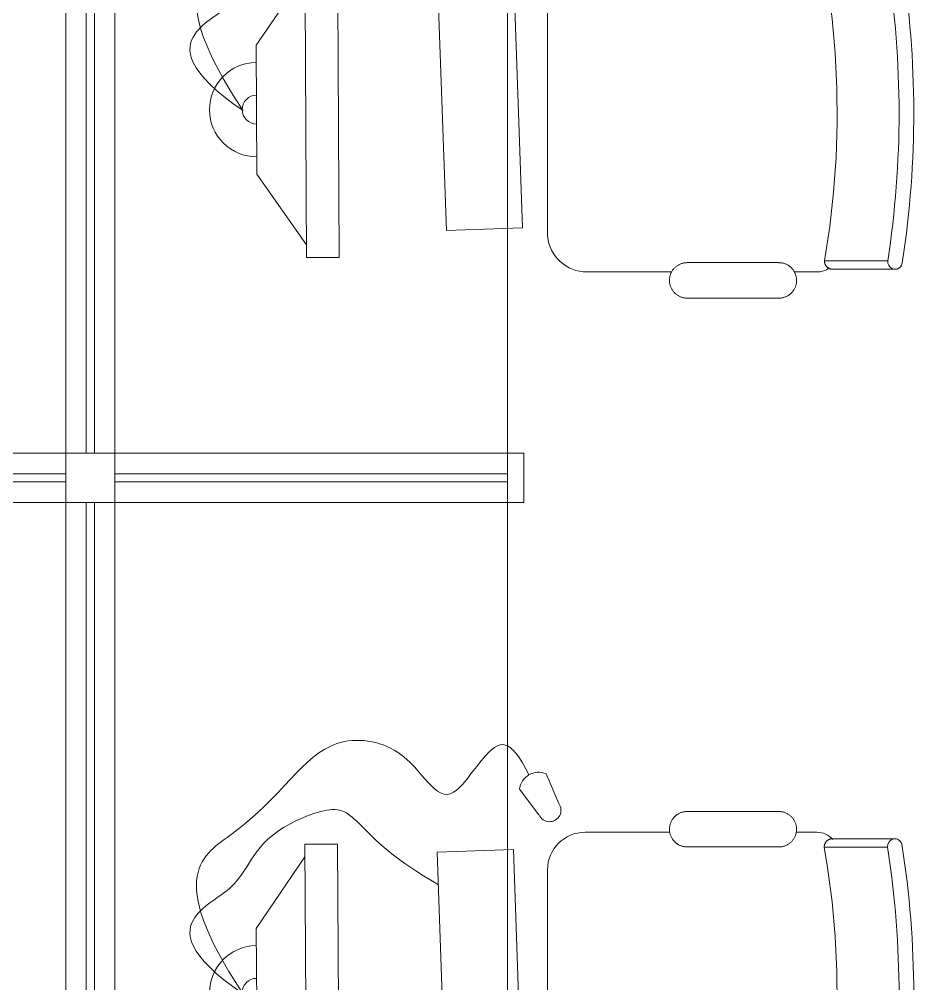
# Model space of a CAD drawing. Header units: inches. Extents: x 1 to 4333, y -575 to 1753.
# Drawn here: x 2567 to 2622, y 1634.1 to 1693.1 of the extents above; entities that cross this region are included whole.
import ezdxf

# ---------------------------------------------------------------- set-up
doc = ezdxf.new("R2010")
doc.units = ezdxf.units.IN
doc.header["$MEASUREMENT"] = 0
doc.layers.add('I-FURN-PNLS', color=30, linetype='Continuous', lineweight=9)

# ---------------------------------------------------------------- blocks, each defined once
blk = doc.blocks.new('Benching - 5_-0_ bench-V9-New Construction - Tel_Data_Elec Plan')
at = {"layer": 'I-FURN-PNLS'}
for p, q in [((22.57, 48.736), (22.57, 44.873)), ((21.669, 44.414), (21.669, 43.158)), ((20.4, 42.098), (20.4, 36.49)), ((22.564, 36.49), (22.564, 42.098)), ((21.669, 35.429), (21.669, 30.252)), ((19.902, 28.639), (18.094, 27.866)), ((23.967, 27.954), (39.217, 27.954)), ((19.038, 26.242), (20.604, 27.43)), ((1.5, 26.5), (-1.5, 26.5)), ((-1.5, 26.5), (-1.5, 25.5)), ((1.5, 25.5), (1.5, 26.5)), ((22.723, 25.871), (38.722, 26.428)), ((-0.25, 25.5), (-1.5, 25.5)), ((-1.5, 25.5), (-1.5, 1.5)), ((-1.5, 25.5), (-0.25, 25.5)), ((0.25, 25.5), (-0.25, 25.5)), ((-0.25, 25.5), (-0.25, 1.5)), ((0.25, 1.5), (0.25, 25.5)), ((1.5, 25.5), (0.25, 25.5)), ((0.25, 25.5), (1.5, 25.5)), ((1.5, 1.5), (1.5, 25.5)), ((61.5, 25.5), (1.5, 25.5)), ((22.885, 21.212), (22.723, 25.871)), ((38.885, 21.77), (22.885, 21.212)), ((40.522, 15.211), (22.396, 15.116)), ((22.396, 15.116), (22.406, 13.116)), ((22.406, 13.116), (40.532, 13.211)), ((23.18, 13.12), (27.542, 10.143)), ((27.542, 10.143), (35.428, 10.184)), ((-1.5, 1.5), (-0.25, 1.5)), ((-0.25, 1.5), (-1.5, 1.5)), ((-1.5, 1.5), (-1.5, 0.25)), ((-0.25, 1.5), (0.25, 1.5)), ((0.25, 1.5), (1.5, 1.5)), ((1.5, 1.5), (0.25, 1.5)), ((61.5, 1.5), (1.5, 1.5)), ((1.5, 1.5), (1.5, 0.25)), ((1.5, 0.25), (1.5, 1.5)), ((61.5, 0.25), (1.5, 0.25)), ((1.5, 0.25), (1.5, -0.25)), ((-1.5, -0.25), (-1.5, -1.5)), ((1.5, -0.25), (61.5, -0.25)), ((1.5, -0.25), (1.5, -1.5)), ((1.5, -1.5), (1.5, -0.25)), ((-1.5, -1.5), (-0.25, -1.5)), ((0.25, -1.5), (1.5, -1.5)), ((1.5, -1.5), (61.5, -1.5))]:
    blk.add_line(p, q, dxfattribs=at)
at = {"layer": 'I-FURN-PNLS', "flags": 128}
for points in [[(22.063, 49.192), (22.063, 48.557), (22.063, 47.977), (22.063, 47.453), (22.063, 46.987), (22.063, 46.579), (22.063, 46.23), (22.063, 45.94), (22.063, 45.71), (22.063, 45.54), (22.063, 45.431), (22.063, 45.382), (22.063, 45.379)], [(22.063, 45.379), (22.063, 45.409), (22.063, 45.5), (22.063, 45.581)], [(40.741, 44.889), (38.641, 45.208), (36.531, 45.443), (34.412, 45.594), (32.29, 45.66), (30.166, 45.641), (28.045, 45.537), (25.93, 45.348), (23.824, 45.075), (22.57, 44.871)], [(22.57, 44.871), (22.55, 44.872), (22.53, 44.873), (22.509, 44.875), (22.489, 44.878), (22.469, 44.882), (22.449, 44.886), (22.43, 44.891), (22.41, 44.897), (22.391, 44.904), (22.372, 44.911), (22.354, 44.92), (22.336, 44.929), (22.318, 44.938), (22.301, 44.949), (22.284, 44.96), (22.267, 44.972), (22.251, 44.984), (22.235, 44.997), (22.22, 45.011), (22.206, 45.025), (22.192, 45.04), (22.179, 45.056), (22.166, 45.071), (22.154, 45.088), (22.143, 45.105), (22.132, 45.122), (22.123, 45.14), (22.113, 45.158), (22.105, 45.176), (22.097, 45.195), (22.09, 45.214), (22.084, 45.233), (22.079, 45.253), (22.074, 45.273), (22.07, 45.293), (22.067, 45.313), (22.065, 45.333), (22.063, 45.353), (22.063, 45.373), (22.063, 45.379)], [(22.564, 42.098), (22.563, 42.142), (22.561, 42.185), (22.556, 42.228), (22.55, 42.271), (22.543, 42.313), (22.533, 42.356), (22.522, 42.397), (22.509, 42.439), (22.495, 42.48), (22.479, 42.52), (22.461, 42.559), (22.442, 42.598), (22.421, 42.636), (22.399, 42.673), (22.375, 42.709), (22.35, 42.745), (22.323, 42.779), (22.296, 42.812), (22.266, 42.844), (22.236, 42.875), (22.204, 42.904), (22.171, 42.932), (22.138, 42.959), (22.103, 42.985), (22.067, 43.009), (22.03, 43.032), (21.992, 43.053), (21.953, 43.072), (21.914, 43.09), (21.874, 43.107), (21.833, 43.122), (21.792, 43.135), (21.751, 43.147), (21.708, 43.157), (21.666, 43.165), (21.623, 43.171), (21.58, 43.176), (21.537, 43.179), (21.494, 43.18), (21.45, 43.18), (21.407, 43.178), (21.364, 43.174), (21.321, 43.168), (21.278, 43.161), (21.236, 43.152), (21.194, 43.142), (21.153, 43.129), (21.112, 43.115), (21.071, 43.1), (21.032, 43.082), (20.993, 43.064), (20.954, 43.043), (20.917, 43.021), (20.881, 42.998), (20.845, 42.973), (20.811, 42.947), (20.777, 42.92), (20.745, 42.891), (20.714, 42.861), (20.684, 42.829), (20.655, 42.797), (20.628, 42.763), (20.602, 42.729), (20.578, 42.693), (20.555, 42.656), (20.533, 42.619), (20.513, 42.58), (20.495, 42.541), (20.478, 42.501), (20.462, 42.461), (20.449, 42.42), (20.437, 42.378), (20.426, 42.336), (20.418, 42.294), (20.411, 42.251), (20.405, 42.208), (20.402, 42.165), (20.4, 42.122), (20.4, 42.098)], [(20.4, 36.49), (20.401, 36.447), (20.403, 36.404), (20.408, 36.361), (20.414, 36.318), (20.421, 36.275), (20.431, 36.233), (20.442, 36.191), (20.455, 36.15), (20.469, 36.109), (20.485, 36.069), (20.503, 36.029), (20.522, 35.99), (20.543, 35.952), (20.565, 35.915), (20.589, 35.879), (20.614, 35.844), (20.641, 35.81), (20.668, 35.777), (20.698, 35.745), (20.728, 35.714), (20.76, 35.684), (20.793, 35.656), (20.826, 35.629), (20.861, 35.604), (20.897, 35.58), (20.934, 35.557), (20.972, 35.536), (21.011, 35.516), (21.05, 35.498), (21.09, 35.482), (21.131, 35.467), (21.172, 35.453), (21.213, 35.442), (21.256, 35.432), (21.298, 35.424), (21.341, 35.417), (21.384, 35.412), (21.427, 35.409), (21.47, 35.408), (21.514, 35.408), (21.557, 35.411), (21.6, 35.414), (21.643, 35.42), (21.686, 35.427), (21.728, 35.436), (21.77, 35.447), (21.811, 35.459), (21.852, 35.473), (21.893, 35.489), (21.932, 35.506), (21.971, 35.525), (22.009, 35.545), (22.047, 35.567), (22.083, 35.59), (22.119, 35.615), (22.153, 35.641), (22.187, 35.669), (22.219, 35.698), (22.25, 35.728), (22.28, 35.759), (22.309, 35.792), (22.336, 35.825), (22.362, 35.86), (22.386, 35.896), (22.409, 35.932), (22.431, 35.97), (22.451, 36.008), (22.469, 36.047), (22.486, 36.087), (22.502, 36.128), (22.515, 36.169), (22.527, 36.21), (22.538, 36.252), (22.546, 36.295), (22.553, 36.337), (22.559, 36.38), (22.562, 36.423), (22.564, 36.467), (22.564, 36.49)]]:
    blk.add_lwpolyline(points, dxfattribs=at)
at = {"layer": 'I-FURN-PNLS'}
for centre, radius, start, end in [((22.988, 44.414), 1.319, 132.18734, 180), ((23.967, 30.252), 2.298, 180, 270), ((20.319, 28.073), 0.703, 293.96862, 126.36231), ((19.17, 27.405), 1.17, 156.82086, 263.51008), ((31.485, 10.164), 2.885, 180.29979, 0.29979), ((31.485, 10.164), 0.885, 180.29979, 0.29979)]:
    blk.add_arc(centre, radius, start, end, dxfattribs=at)
for centre, major_axis, ratio, start_param, end_param in [((31.705, 1.694), (54.092, 0), 0.899459, 1.402966, 1.74368), ((22.57, 49.192), (0.507, 0), 0.899459, 1.913366, 4.712389), ((31.705, 1.694), (53.092, 0), 0.899459, 1.399774, 1.74371), ((22.57, 45.581), (0.507, 0), 0.99468, 2.996027, 3.185649)]:
    blk.add_ellipse(centre, major_axis=major_axis, ratio=ratio, start_param=start_param, end_param=end_param, dxfattribs=at)
for points, knots in [([(31.461, 9.279), (24.214, 4.503), (21.056, 10.978), (15.491, 13.684), (16.357, 19.807), (21.521, 21.682), (14.874, 24.965), (17.162, 26.308), (18.158, 26.817)], [0, 0, 0, 0, 4.203758, 11.310205, 15.301003, 21.109862, 25.639067, 29.008441, 29.008441, 29.008441, 29.008441]), ([(24.884, 21.282), (23.378, 18.674), (20.766, 16.061), (19.807, 15.103), (21.941, 10.114), (25.075, 9.274), (26.568, 5.783), (29.122, 5.783), (31.55, 9.342)], [0, 0, 0, 0, 0.22393, 0.514942, 0.793465, 1.139785, 1.406318, 1.702385, 1.702385, 1.702385, 1.702385]), ([(24.884, 21.282), (23.378, 18.674), (20.766, 16.061), (19.807, 15.103), (21.941, 10.114), (25.075, 9.274), (26.568, 5.783), (29.122, 5.783), (31.55, 9.342)], [0, 0, 0, 0, 0.22393, 0.514942, 0.793465, 1.139785, 1.406318, 1.702385, 1.702385, 1.702385, 1.702385])]:
    blk.add_open_spline(points, degree=3, knots=knots, dxfattribs=at)
blk = doc.blocks.new('Benching - 5_-0_ bench-V10-New Construction - Tel_Data_Elec Plan')
at = {"layer": 'I-FURN-PNLS'}
for p, q in [((-0.25, 1.5), (-1.5, 1.5)), ((-1.5, 1.5), (-1.5, 0.25)), ((1.5, 1.5), (0.25, 1.5)), ((61.5, 1.5), (1.5, 1.5)), ((1.5, 1.5), (1.5, 0.25)), ((1.5, 0.25), (1.5, 1.5)), ((61.5, 0.25), (1.5, 0.25)), ((1.5, 0.25), (1.5, -0.25)), ((-1.5, -0.25), (-1.5, -1.5)), ((1.5, -0.25), (61.5, -0.25)), ((1.5, -0.25), (1.5, -1.5)), ((1.5, -1.5), (1.5, -0.25)), ((-0.25, -1.5), (-1.5, -1.5)), ((-1.5, -1.5), (-1.5, -25.5)), ((-1.5, -1.5), (-0.25, -1.5)), ((0.25, -1.5), (-0.25, -1.5)), ((-0.25, -1.5), (-0.25, -25.5)), ((0.25, -25.5), (0.25, -1.5)), ((1.5, -1.5), (0.25, -1.5)), ((0.25, -1.5), (1.5, -1.5)), ((1.5, -25.5), (1.5, -1.5)), ((1.5, -1.5), (61.5, -1.5))]:
    blk.add_line(p, q, dxfattribs=at)
blk = doc.blocks.new('Workstation - 5_-0_ x 5_-6_-V38-New Construction - Tel_Data_Elec Plan')
at = {"layer": 'I-FURN-PNLS'}
for p, q in [((55.741, 44.89), (55.741, 48.751)), ((56.412, 43.042), (56.412, 44.414)), ((55.843, 42.098), (55.843, 36.49)), ((58.012, 36.49), (58.012, 42.098)), ((56.412, 30.362), (56.412, 35.543)), ((38.967, 27.954), (54.217, 27.954)), ((37.723, 25.871), (53.722, 26.428)), ((53.722, 26.428), (53.885, 21.77)), ((70.5, 26.5), (67.5, 26.5)), ((67.5, 26.5), (67.5, 25.5)), ((70.5, 25.5), (70.5, 26.5)), ((67.5, 25.5), (1.5, 25.5)), ((68.75, 25.5), (67.5, 25.5)), ((67.5, 25.5), (67.5, 1.5)), ((67.5, 25.5), (68.75, 25.5)), ((69.25, 25.5), (68.75, 25.5)), ((68.75, 25.5), (68.75, 1.5)), ((69.25, 1.5), (69.25, 25.5)), ((70.5, 25.5), (69.25, 25.5)), ((69.25, 25.5), (70.5, 25.5)), ((70.5, 1.5), (70.5, 25.5)), ((53.885, 21.77), (37.885, 21.212)), ((55.522, 15.211), (37.396, 15.116)), ((55.532, 13.211), (55.522, 15.211)), ((37.406, 13.116), (55.532, 13.211)), ((38.18, 13.12), (42.542, 10.143)), ((50.428, 10.184), (54.759, 13.207)), ((42.542, 10.143), (50.428, 10.184)), ((67.5, 1.5), (1.5, 1.5)), ((67.5, 0.25), (67.5, 1.5)), ((67.5, 1.5), (68.75, 1.5)), ((68.75, 1.5), (67.5, 1.5)), ((67.5, 1.5), (67.5, 0.25)), ((68.75, 1.5), (69.25, 1.5)), ((69.25, 1.5), (70.5, 1.5)), ((70.5, 1.5), (69.25, 1.5)), ((70.5, 0.25), (70.5, 1.5)), ((67.5, 0.25), (1.5, 0.25)), ((67.5, -0.25), (67.5, 0.25)), ((1.5, -0.25), (67.5, -0.25)), ((67.5, -1.5), (67.5, -0.25)), ((67.5, -0.25), (67.5, -1.5)), ((70.5, -1.5), (70.5, -0.25)), ((1.5, -1.5), (67.5, -1.5)), ((67.5, -1.5), (68.75, -1.5)), ((69.25, -1.5), (70.5, -1.5))]:
    blk.add_line(p, q, dxfattribs=at)
at = {"layer": 'I-FURN-PNLS', "flags": 128}
for points in [[(56.248, 45.396), (56.248, 45.426), (56.248, 45.517), (56.248, 45.668), (56.248, 45.88), (56.248, 46.152), (56.248, 46.483), (56.248, 46.872), (56.248, 47.32), (56.248, 47.826), (56.248, 48.389), (56.248, 49.007), (56.248, 49.208)], [(55.741, 44.889), (53.641, 45.208), (51.531, 45.443), (49.412, 45.594), (47.29, 45.66), (45.166, 45.641), (43.045, 45.537), (40.93, 45.348), (38.824, 45.075), (37.57, 44.871)], [(56.248, 45.598), (56.248, 45.472), (56.248, 45.406), (56.248, 45.396)], [(56.248, 45.396), (56.247, 45.376), (56.246, 45.355), (56.244, 45.335), (56.241, 45.315), (56.238, 45.295), (56.233, 45.275), (56.228, 45.256), (56.222, 45.236), (56.215, 45.217), (56.208, 45.198), (56.199, 45.18), (56.19, 45.162), (56.181, 45.144), (56.17, 45.126), (56.159, 45.109), (56.147, 45.093), (56.135, 45.077), (56.122, 45.061), (56.108, 45.046), (56.094, 45.032), (56.079, 45.018), (56.064, 45.005), (56.048, 44.992), (56.031, 44.98), (56.015, 44.969), (55.997, 44.958), (55.98, 44.948), (55.962, 44.939), (55.943, 44.931), (55.924, 44.923), (55.905, 44.916), (55.886, 44.91), (55.866, 44.904), (55.847, 44.9), (55.827, 44.896), (55.807, 44.893), (55.787, 44.891), (55.766, 44.889), (55.746, 44.889), (55.741, 44.889)], [(58.012, 42.098), (58.011, 42.142), (58.008, 42.185), (58.004, 42.228), (57.998, 42.271), (57.99, 42.314), (57.981, 42.356), (57.969, 42.398), (57.957, 42.439), (57.942, 42.48), (57.926, 42.521), (57.908, 42.56), (57.889, 42.599), (57.868, 42.637), (57.846, 42.674), (57.822, 42.711), (57.797, 42.746), (57.77, 42.78), (57.743, 42.813), (57.713, 42.845), (57.683, 42.876), (57.651, 42.906), (57.618, 42.934), (57.584, 42.961), (57.549, 42.986), (57.513, 43.011), (57.476, 43.033), (57.438, 43.054), (57.4, 43.074), (57.36, 43.092), (57.32, 43.109), (57.28, 43.124), (57.238, 43.137), (57.197, 43.149), (57.154, 43.158), (57.112, 43.167), (57.069, 43.173), (57.026, 43.178), (56.983, 43.181), (56.939, 43.182), (56.896, 43.182), (56.853, 43.18), (56.809, 43.176), (56.766, 43.17), (56.724, 43.163), (56.681, 43.154), (56.639, 43.143), (56.598, 43.131), (56.557, 43.117), (56.516, 43.101), (56.476, 43.084), (56.437, 43.065), (56.399, 43.045), (56.362, 43.023), (56.325, 43), (56.29, 42.975), (56.255, 42.949), (56.222, 42.921), (56.189, 42.892), (56.158, 42.862), (56.128, 42.831), (56.099, 42.798), (56.072, 42.764), (56.046, 42.73), (56.022, 42.694), (55.999, 42.657), (55.977, 42.62), (55.957, 42.581), (55.938, 42.542), (55.921, 42.502), (55.906, 42.462), (55.892, 42.42), (55.88, 42.379), (55.87, 42.337), (55.861, 42.294), (55.854, 42.251), (55.849, 42.208), (55.846, 42.165), (55.844, 42.122), (55.843, 42.098)], [(55.843, 36.49), (55.844, 36.447), (55.847, 36.403), (55.851, 36.36), (55.857, 36.317), (55.865, 36.275), (55.875, 36.232), (55.886, 36.19), (55.898, 36.149), (55.913, 36.108), (55.929, 36.068), (55.947, 36.028), (55.966, 35.989), (55.987, 35.951), (56.009, 35.914), (56.033, 35.878), (56.058, 35.843), (56.085, 35.808), (56.113, 35.775), (56.142, 35.743), (56.172, 35.712), (56.204, 35.683), (56.237, 35.655), (56.271, 35.628), (56.306, 35.602), (56.342, 35.578), (56.379, 35.555), (56.417, 35.534), (56.455, 35.514), (56.495, 35.496), (56.535, 35.48), (56.575, 35.465), (56.617, 35.452), (56.658, 35.44), (56.701, 35.43), (56.743, 35.422), (56.786, 35.415), (56.829, 35.41), (56.872, 35.407), (56.916, 35.406), (56.959, 35.406), (57.002, 35.409), (57.046, 35.412), (57.089, 35.418), (57.131, 35.425), (57.174, 35.434), (57.216, 35.445), (57.257, 35.457), (57.298, 35.471), (57.339, 35.487), (57.379, 35.504), (57.418, 35.523), (57.456, 35.544), (57.493, 35.565), (57.53, 35.589), (57.566, 35.614), (57.6, 35.64), (57.634, 35.667), (57.666, 35.696), (57.697, 35.726), (57.727, 35.758), (57.756, 35.79), (57.783, 35.824), (57.809, 35.859), (57.833, 35.895), (57.856, 35.931), (57.878, 35.969), (57.898, 36.007), (57.917, 36.046), (57.934, 36.086), (57.949, 36.127), (57.963, 36.168), (57.975, 36.21), (57.985, 36.252), (57.994, 36.294), (58.001, 36.337), (58.006, 36.38), (58.01, 36.423), (58.011, 36.467), (58.012, 36.49)]]:
    blk.add_lwpolyline(points, dxfattribs=at)
at = {"layer": 'I-FURN-PNLS'}
for centre, radius, start, end in [((55.094, 44.414), 1.319, 360, 35.72267), ((53.993, 30.362), 2.419, 275.31931, 360), ((46.485, 10.164), 2.885, 180.29979, 0.29979), ((46.485, 10.164), 0.885, 180.29979, 0.29979)]:
    blk.add_arc(centre, radius, start, end, dxfattribs=at)
for centre, major_axis, ratio, start_param, end_param in [((46.705, 1.694), (54.092, 0), 0.899459, 1.402966, 1.74368), ((46.705, 1.694), (53.092, 0), 0.899459, 1.399774, 1.74371), ((55.741, 49.208), (0.507, 0), 0.899459, 4.712389, 7.853982), ((55.741, 45.598), (-0.507, 0), 0.99468, 2.879793, 3.141593)]:
    blk.add_ellipse(centre, major_axis=major_axis, ratio=ratio, start_param=start_param, end_param=end_param, dxfattribs=at)
for points, knots in [([(46.461, 9.279), (39.214, 4.503), (36.056, 10.978), (30.491, 13.684), (31.357, 19.807), (36.521, 21.682), (29.874, 24.965), (32.162, 26.308), (33.158, 26.817)], [0, 0, 0, 0, 4.203758, 11.310205, 15.301003, 21.109862, 25.639067, 29.008441, 29.008441, 29.008441, 29.008441]), ([(39.884, 21.282), (38.378, 18.674), (35.766, 16.061), (34.807, 15.103), (36.941, 10.114), (40.075, 9.274), (41.568, 5.783), (44.122, 5.783), (46.55, 9.342)], [0, 0, 0, 0, 0.22393, 0.514942, 0.793465, 1.139785, 1.406318, 1.702385, 1.702385, 1.702385, 1.702385]), ([(39.884, 21.282), (38.378, 18.674), (35.766, 16.061), (34.807, 15.103), (36.941, 10.114), (40.075, 9.274), (41.568, 5.783), (44.122, 5.783), (46.55, 9.342)], [0, 0, 0, 0, 0.22393, 0.514942, 0.793465, 1.139785, 1.406318, 1.702385, 1.702385, 1.702385, 1.702385])]:
    blk.add_open_spline(points, degree=3, knots=knots, dxfattribs=at)
blk = doc.blocks.new('Workstation - 5_-0_ x 5_-6_-V39-New Construction - Tel_Data_Elec Plan')
at = {"layer": 'I-FURN-PNLS'}
for p, q in [((67.5, 1.5), (1.5, 1.5)), ((67.5, 0.25), (67.5, 1.5)), ((68.75, 1.5), (67.5, 1.5)), ((67.5, 1.5), (67.5, 0.25)), ((70.5, 1.5), (69.25, 1.5)), ((70.5, 0.25), (70.5, 1.5)), ((67.5, 0.25), (1.5, 0.25)), ((67.5, -0.25), (67.5, 0.25)), ((1.5, -0.25), (67.5, -0.25)), ((67.5, -1.5), (67.5, -0.25)), ((67.5, -0.25), (67.5, -1.5)), ((70.5, -1.5), (70.5, -0.25)), ((1.5, -1.5), (67.5, -1.5)), ((68.75, -1.5), (67.5, -1.5)), ((67.5, -1.5), (67.5, -25.5)), ((67.5, -1.5), (68.75, -1.5)), ((69.25, -1.5), (68.75, -1.5)), ((68.75, -1.5), (68.75, -25.5)), ((69.25, -25.5), (69.25, -1.5)), ((70.5, -1.5), (69.25, -1.5)), ((69.25, -1.5), (70.5, -1.5)), ((70.5, -25.5), (70.5, -1.5))]:
    blk.add_line(p, q, dxfattribs=at)

msp = doc.modelspace()

# ---------------------------------------------------------------- block references
at = {"layer": 'I-FURN-PNLS'}
for name, p, rotation in [('Workstation - 5_-0_ x 5_-6_-V39-New Construction - Tel_Data_Elec Plan', (2571.393, 1734.065), 270.0000000000002), ('Workstation - 5_-0_ x 5_-6_-V38-New Construction - Tel_Data_Elec Plan', (2571.393, 1734.065), 270.0000000000003), ('Benching - 5_-0_ bench-V10-New Construction - Tel_Data_Elec Plan', (2571.393, 1665.065), 270.0000000000005), ('Benching - 5_-0_ bench-V9-New Construction - Tel_Data_Elec Plan', (2571.393, 1665.065), 270.0000000000005)]:
    msp.add_blockref(name, p, dxfattribs=dict(at, rotation=rotation))

doc.saveas('drawing.dxf')
